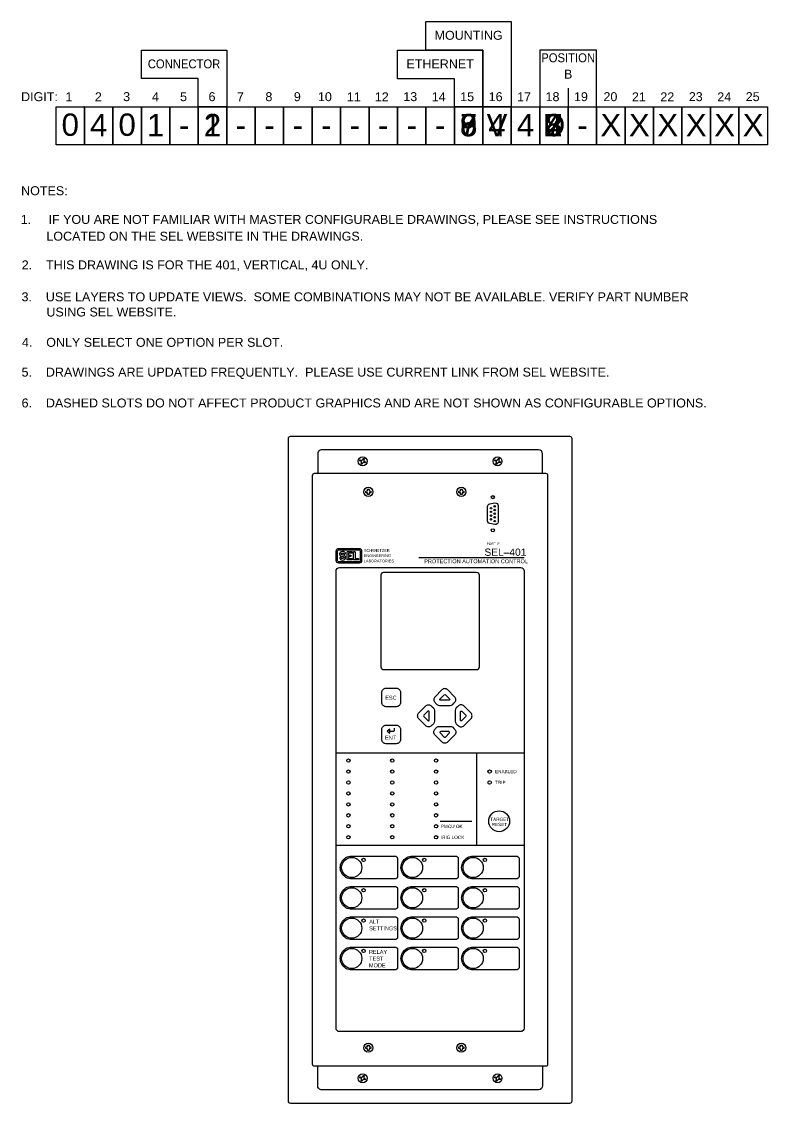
# Model space of a CAD drawing. Extents: x 1 to 47.7, y 0.3 to 34.2.
# Drawn here: x 0.99 to 23.1, y 2.05 to 34.16 of the extents above; entities that cross this region are included whole.
import ezdxf
from ezdxf.enums import TextEntityAlignment as Align

# ---------------------------------------------------------------- set-up
doc = ezdxf.new("R2010")
doc.units = 0
doc.header["$MEASUREMENT"] = 0
for name, color, linetype in [('1_0______CONNECTOR_TYPE_', 7, 'CONTINUOUS'), ('1_1__1__SCREW_TERMINAL', 7, 'CONTINUOUS'), ('1_2__2__CONNECTORIZED', 7, 'CONTINUOUS'), ('2_0______ETHERNET_CONNECTI', 7, 'CONTINUOUS'), ('2_1__6___4__10-100BASE-T_C', 7, 'CONTINUOUS'), ('2_2__7___4__100BASE-FX_CON', 7, 'CONTINUOUS'), ('2_3__8___2__10-100BASE-T__', 7, 'CONTINUOUS'), ('2_4__9___2__100-1000BASE__', 7, 'CONTINUOUS'), ('3_0______MOUNTING_', 7, 'CONTINUOUS'), ('3_1__V__VERTICAL_RACK_MOUN', 7, 'CONTINUOUS'), ('3_2__4__VERTICAL_PANEL_MOU', 7, 'CONTINUOUS'), ('4_0______IO_BOARD_POSITION', 7, 'CONTINUOUS'), ('4_1__2___8__OPTOISO_IND_LS', 7, 'CONTINUOUS'), ('4_2__7___8__OPTOISO_IND_LS', 7, 'CONTINUOUS'), ('4_3__4___24__OPTOISO_LS_IN', 7, 'CONTINUOUS'), ('4_4__D___24__OPTOISO_LS_IN', 7, 'CONTINUOUS'), ('4_5__8___8__OPTOISO_IND_LS', 7, 'CONTINUOUS'), ('5_0______DWG_', 7, 'CONTINUOUS')]:
    doc.layers.add(name, color=color, linetype=linetype)
doc.styles.add('ARIAL', font='arial.ttf')

msp = doc.modelspace()

# ---------------------------------------------------------------- linework, layer by layer
at = {"layer": '1_0______CONNECTOR_TYPE_'}
msp.add_lwpolyline([(2.851, 31.625), (2.831, 31.625)], dxfattribs=at)
at = {"layer": '2_0______ETHERNET_CONNECTI'}
msp.add_lwpolyline([(2.851, 31.625), (2.831, 31.625)], dxfattribs=at)
at = {"layer": '3_0______MOUNTING_'}
msp.add_lwpolyline([(2.851, 31.625), (2.831, 31.625)], dxfattribs=at)
at = {"layer": '3_1__V__VERTICAL_RACK_MOUN'}
for points in [[(16.436, 20.75), (16.436, 21.325, 0.414213), (16.311, 21.45), (9.891, 21.45, 0.414214), (9.766, 21.325), (9.766, 20.75)], [(16.436, 3.15), (16.436, 2.575, -0.414213), (16.311, 2.45), (9.891, 2.45, -0.414214), (9.766, 2.575), (9.766, 3.15)]]:
    msp.add_lwpolyline(points, format="xyb", dxfattribs=at)
for points in [[(11.053, 21.033), (11.066, 21.065), (11.065, 21.091), (11.046, 21.109), (11.015, 21.122, -0.101001), (11.028, 21.154), (11.06, 21.141), (11.086, 21.142), (11.104, 21.161), (11.117, 21.192, -0.101024), (11.149, 21.179), (11.136, 21.147), (11.137, 21.121), (11.156, 21.103), (11.187, 21.09, -0.10107), (11.174, 21.058), (11.142, 21.071), (11.117, 21.07), (11.098, 21.052), (11.085, 21.02, -0.101055)], [(15.053, 21.033), (15.066, 21.065), (15.065, 21.091), (15.046, 21.109), (15.015, 21.122, -0.101001), (15.028, 21.154), (15.06, 21.141), (15.086, 21.142), (15.104, 21.161), (15.117, 21.192, -0.101024), (15.149, 21.179), (15.136, 21.147), (15.137, 21.121), (15.156, 21.103), (15.187, 21.09, -0.10107), (15.174, 21.058), (15.142, 21.071), (15.117, 21.07), (15.098, 21.052), (15.085, 21.02, -0.101055)], [(16.586, 20.689), (16.586, 3.211, -0.414215), (16.525, 3.15), (9.677, 3.15, -0.414214), (9.616, 3.211), (9.616, 20.689, -0.414214), (9.677, 20.75), (16.525, 20.75, -0.414212)], [(11.053, 2.721), (11.066, 2.753), (11.065, 2.779), (11.046, 2.797), (11.015, 2.81, -0.101001), (11.028, 2.842), (11.06, 2.829), (11.086, 2.83), (11.104, 2.849), (11.117, 2.88, -0.101024), (11.149, 2.867), (11.136, 2.835), (11.137, 2.809), (11.156, 2.791), (11.187, 2.778, -0.10107), (11.174, 2.746), (11.142, 2.759), (11.117, 2.758), (11.098, 2.74), (11.085, 2.708, -0.101055)], [(15.053, 2.721), (15.066, 2.753), (15.065, 2.779), (15.046, 2.797), (15.015, 2.81, -0.101001), (15.028, 2.842), (15.06, 2.829), (15.086, 2.83), (15.104, 2.849), (15.117, 2.88, -0.101024), (15.149, 2.867), (15.136, 2.835), (15.137, 2.809), (15.156, 2.791), (15.187, 2.778, -0.10107), (15.174, 2.746), (15.142, 2.759), (15.117, 2.758), (15.098, 2.74), (15.085, 2.708, -0.101055)]]:
    msp.add_lwpolyline(points, format="xyb", close=True, dxfattribs=at)
for centre in [(11.101, 21.106), (15.101, 21.106), (11.101, 2.794), (15.101, 2.794)]:
    msp.add_circle(centre, 0.13, dxfattribs=at)
at = {"layer": '3_2__4__VERTICAL_PANEL_MOU'}
msp.add_lwpolyline([(17.3, 21.783), (17.3, 2.117, -0.414082), (17.233, 2.05), (8.968, 2.05, -0.414079), (8.9, 2.117), (8.9, 21.782, -0.414081), (8.967, 21.85), (17.233, 21.85, -0.414077)], format="xyb", close=True, dxfattribs=at)
at = {"layer": '4_0______IO_BOARD_POSITION'}
msp.add_lwpolyline([(2.851, 31.625), (2.831, 31.625)], dxfattribs=at)
at = {"layer": '5_0______DWG_'}
for points in [[(14.664, 33.312), (12.976, 33.312), (12.976, 34.156), (15.507, 34.156), (15.507, 31.625), (14.664, 31.625), (14.664, 33.312)], [(6.226, 32.469), (4.538, 32.469), (4.538, 33.312), (7.07, 33.312), (7.07, 31.625), (6.226, 31.625), (6.226, 32.469)], [(13.82, 32.459), (12.132, 32.459), (12.132, 33.312), (14.664, 33.312), (14.664, 31.625), (13.82, 31.625), (13.82, 32.459)], [(18.039, 31.625), (18.039, 33.312), (16.351, 33.312), (16.351, 31.625), (18.038, 31.625)], [(17.194, 32.18), (17.194, 31.625)], [(2.851, 30.5), (2.007, 30.5), (2.007, 31.625), (2.851, 31.625), (2.851, 30.5)], [(3.695, 30.5), (2.851, 30.5), (2.851, 31.625), (3.695, 31.625), (3.695, 30.5)], [(4.538, 30.5), (3.695, 30.5), (3.695, 31.625), (4.538, 31.625), (4.538, 30.5)], [(5.382, 30.5), (4.538, 30.5), (4.538, 31.625), (5.382, 31.625), (5.382, 30.5)], [(6.226, 30.5), (5.382, 30.5), (5.382, 31.625), (6.226, 31.625), (6.226, 30.5)], [(7.07, 30.5), (6.226, 30.5), (6.226, 31.625), (7.07, 31.625), (7.07, 30.5)], [(7.913, 30.5), (7.07, 30.5), (7.07, 31.625), (7.913, 31.625), (7.913, 30.5)], [(8.757, 30.5), (7.913, 30.5), (7.913, 31.625), (8.757, 31.625), (8.757, 30.5)], [(9.601, 30.5), (8.757, 30.5), (8.757, 31.625), (9.601, 31.625), (9.601, 30.5)], [(10.445, 30.5), (9.601, 30.5), (9.601, 31.625), (10.445, 31.625), (10.445, 30.5)], [(11.289, 30.5), (10.445, 30.5), (10.445, 31.625), (11.289, 31.625), (11.289, 30.5)], [(12.132, 30.5), (11.289, 30.5), (11.289, 31.625), (12.132, 31.625), (12.132, 30.5)], [(12.976, 30.5), (12.132, 30.5), (12.132, 31.625), (12.976, 31.625), (12.976, 30.5)], [(13.82, 30.5), (12.976, 30.5), (12.976, 31.625), (13.82, 31.625), (13.82, 30.5)], [(14.664, 30.5), (13.82, 30.5), (13.82, 31.625), (14.664, 31.625), (14.664, 30.5)], [(15.507, 30.5), (14.664, 30.5), (14.664, 31.625), (15.507, 31.625), (15.507, 30.5)], [(16.351, 30.5), (15.507, 30.5), (15.507, 31.625), (16.351, 31.625), (16.351, 30.5)], [(17.195, 30.5), (16.351, 30.5), (16.351, 31.625), (17.195, 31.625), (17.195, 30.5)], [(18.038, 30.5), (17.195, 30.5), (17.195, 31.625), (18.038, 31.625), (18.038, 30.5)], [(18.882, 30.5), (18.038, 30.5), (18.038, 31.625), (18.882, 31.625), (18.882, 30.5)], [(19.726, 30.5), (18.882, 30.5), (18.882, 31.625), (19.726, 31.625), (19.726, 30.5)], [(20.57, 30.5), (19.726, 30.5), (19.726, 31.625), (20.57, 31.625), (20.57, 30.5)], [(21.413, 30.5), (20.57, 30.5), (20.57, 31.625), (21.413, 31.625), (21.413, 30.5)], [(22.257, 30.5), (21.413, 30.5), (21.413, 31.625), (22.257, 31.625), (22.257, 30.5)], [(23.101, 30.5), (22.257, 30.5), (22.257, 31.625), (23.101, 31.625), (23.101, 30.5)], [(15.887, 18.246), (12.763, 18.246)], [(15.887, 12.445), (10.311, 12.445)], [(14.478, 12.445), (14.478, 9.705)], [(13.395, 10.429), (14.333, 10.429)], [(15.887, 9.705), (10.311, 9.705)]]:
    msp.add_lwpolyline(points, dxfattribs=at)
for points in [[(11.343, 20.183, -0.391794), (11.335, 20.175), (11.295, 20.173, 0.399739), (11.294, 20.172), (11.292, 20.132, -0.391859), (11.283, 20.124), (11.25, 20.124, -0.391764), (11.241, 20.132), (11.239, 20.172, 0.399816), (11.238, 20.173), (11.198, 20.175, -0.391825), (11.19, 20.183), (11.19, 20.2), (11.19, 20.217, -0.391806), (11.198, 20.225), (11.238, 20.227, 0.399638), (11.239, 20.228), (11.241, 20.268, -0.391814), (11.25, 20.276), (11.283, 20.276, -0.39186), (11.292, 20.268), (11.294, 20.228, 0.399739), (11.295, 20.227), (11.335, 20.225, -0.391769), (11.343, 20.217), (11.343, 20.2), (11.343, 20.183)], [(14.102, 20.183, -0.391794), (14.094, 20.175), (14.054, 20.173, 0.399739), (14.053, 20.172), (14.051, 20.132, -0.391859), (14.042, 20.124), (14.008, 20.124, -0.391764), (14, 20.132), (13.998, 20.172, 0.399816), (13.997, 20.173), (13.957, 20.175, -0.391825), (13.949, 20.183), (13.949, 20.2), (13.949, 20.217, -0.391806), (13.957, 20.225), (13.997, 20.227, 0.399638), (13.998, 20.228), (14, 20.268, -0.391814), (14.008, 20.276), (14.042, 20.276, -0.39186), (14.051, 20.268), (14.053, 20.228, 0.399739), (14.054, 20.227), (14.094, 20.225, -0.391769), (14.102, 20.217), (14.102, 20.2), (14.102, 20.183)], [(11.904, 13.099), (12.012, 13.099, 0.414214), (12.047, 13.134), (12.047, 13.191)], [(11.904, 13.099), (12.012, 13.099, 0.414214), (12.047, 13.134), (12.047, 13.191)], [(11.343, 3.683, -0.391794), (11.335, 3.675), (11.295, 3.673, 0.399739), (11.294, 3.672), (11.292, 3.632, -0.391859), (11.283, 3.624), (11.25, 3.624, -0.391764), (11.241, 3.632), (11.239, 3.672, 0.399816), (11.238, 3.673), (11.198, 3.675, -0.391825), (11.19, 3.683), (11.19, 3.7), (11.19, 3.717, -0.391806), (11.198, 3.725), (11.238, 3.727, 0.399638), (11.239, 3.728), (11.241, 3.768, -0.391814), (11.25, 3.776), (11.283, 3.776, -0.39186), (11.292, 3.768), (11.294, 3.728, 0.399739), (11.295, 3.727), (11.335, 3.725, -0.391769), (11.343, 3.717), (11.343, 3.7), (11.343, 3.683)], [(14.102, 3.683, -0.391794), (14.094, 3.675), (14.054, 3.673, 0.399739), (14.053, 3.672), (14.051, 3.632, -0.391859), (14.042, 3.624), (14.008, 3.624, -0.391764), (14, 3.632), (13.998, 3.672, 0.399816), (13.997, 3.673), (13.957, 3.675, -0.391825), (13.949, 3.683), (13.949, 3.7), (13.949, 3.717, -0.391806), (13.957, 3.725), (13.997, 3.727, 0.399638), (13.998, 3.728), (14, 3.768, -0.391814), (14.008, 3.776), (14.042, 3.776, -0.39186), (14.051, 3.768), (14.053, 3.728, 0.399739), (14.054, 3.727), (14.094, 3.725, -0.391769), (14.102, 3.717), (14.102, 3.7), (14.102, 3.683)]]:
    msp.add_lwpolyline(points, format="xyb", dxfattribs=at)
for points in [[(15.115, 19.792), (15.115, 19.308, -0.46318), (15.023, 19.23), (14.869, 19.257, -0.363045), (14.804, 19.335), (14.804, 19.765, -0.360245), (14.869, 19.843), (15.023, 19.87, -0.463312)], [(10.392, 18.084, -0.4132), (10.316, 18.161), (10.316, 18.444, -0.404471), (10.392, 18.522), (10.994, 18.522, -0.4132), (11.07, 18.446), (11.07, 18.162, -0.404471), (10.994, 18.084)], [(10.398, 18.126, -0.420704), (10.358, 18.161), (10.358, 18.446, -0.441125), (10.398, 18.482), (10.991, 18.482, -0.420704), (11.031, 18.447), (11.031, 18.162, -0.441125), (10.991, 18.126)], [(10.502, 18.429, 0.192116), (10.438, 18.404, 0.12608), (10.418, 18.365, 0.336344), (10.454, 18.295, 0.087668), (10.506, 18.281, -0.022201), (10.521, 18.278, -0.039737), (10.532, 18.275, -0.23043), (10.551, 18.256, -0.182747), (10.549, 18.241, -0.221111), (10.515, 18.222, -0.058363), (10.493, 18.222, -0.13415), (10.47, 18.233, 0.006668), (10.458, 18.248, 0.085557), (10.456, 18.25, 0.231613), (10.425, 18.248, 0.170757), (10.419, 18.24, 0.118457), (10.421, 18.228, 0.153081), (10.447, 18.195, 0.186266), (10.511, 18.176, 0.192116), (10.575, 18.202, 0.12608), (10.595, 18.24, 0.336344), (10.559, 18.31, 0.087668), (10.507, 18.325, -0.022201), (10.492, 18.327, -0.039737), (10.481, 18.331, -0.23043), (10.462, 18.349, -0.182747), (10.464, 18.364, -0.221111), (10.499, 18.383, -0.058363), (10.52, 18.383, -0.13415), (10.543, 18.372, 0.006668), (10.555, 18.357, 0.085557), (10.558, 18.355, 0.231613), (10.588, 18.357, 0.170757), (10.594, 18.365, 0.118457), (10.593, 18.377, 0.153081), (10.567, 18.41, 0.186266)], [(10.64, 18.191), (10.64, 18.413, -0.076988), (10.641, 18.418, -0.100965), (10.644, 18.422, -0.102674), (10.647, 18.425, -0.07201), (10.652, 18.426), (10.778, 18.426, -0.048364), (10.782, 18.425, -0.116354), (10.786, 18.422, -0.122593), (10.788, 18.418, -0.034253), (10.789, 18.414), (10.789, 18.393, -0.034253), (10.788, 18.389, -0.122593), (10.786, 18.385, -0.116354), (10.782, 18.382, -0.048364), (10.778, 18.381), (10.683, 18.381), (10.683, 18.324), (10.738, 18.324, -0.060703), (10.741, 18.323, -0.109475), (10.744, 18.321, -0.113248), (10.746, 18.318, -0.051552), (10.747, 18.314), (10.747, 18.29, -0.051552), (10.746, 18.286, -0.113248), (10.744, 18.282, -0.109475), (10.741, 18.28, -0.060703), (10.738, 18.28), (10.683, 18.28), (10.683, 18.222), (10.778, 18.222, -0.048364), (10.782, 18.221, -0.116354), (10.786, 18.218, -0.122593), (10.788, 18.214, -0.034253), (10.789, 18.21), (10.789, 18.19, -0.034253), (10.788, 18.186, -0.122593), (10.786, 18.182, -0.116354), (10.782, 18.179, -0.048364), (10.778, 18.178), (10.652, 18.178, -0.07201), (10.647, 18.179, -0.102674), (10.644, 18.181, -0.100965), (10.641, 18.185, -0.076988), (10.64, 18.191)], [(10.874, 18.413), (10.874, 18.222), (10.966, 18.222, -0.048364), (10.97, 18.221, -0.116354), (10.974, 18.218, -0.122593), (10.977, 18.214, -0.034253), (10.978, 18.21), (10.978, 18.19, -0.034253), (10.977, 18.186, -0.122593), (10.974, 18.182, -0.116354), (10.97, 18.179, -0.048364), (10.966, 18.178), (10.84, 18.178, -0.07201), (10.836, 18.179, -0.102674), (10.832, 18.181, -0.100965), (10.829, 18.185, -0.076988), (10.828, 18.191), (10.828, 18.413, -0.076988), (10.829, 18.418, -0.100965), (10.832, 18.422, -0.102674), (10.836, 18.425, -0.07201), (10.84, 18.426), (10.862, 18.426, -0.07201), (10.866, 18.425, -0.102674), (10.87, 18.422, -0.100965), (10.873, 18.418, -0.076988), (10.874, 18.413)], [(15.887, 17.851), (15.887, 4.28, -0.414315), (15.787, 4.18), (10.411, 4.18, -0.414634), (10.311, 4.28), (10.311, 17.851, -0.414229), (10.411, 17.951), (15.787, 17.951, -0.414193)], [(11.651, 14.995), (11.651, 17.735, -0.414221), (11.731, 17.815), (14.471, 17.815, -0.414221), (14.551, 17.735), (14.551, 14.995, -0.414221), (14.471, 14.915), (11.731, 14.915, -0.414221)], [(11.795, 14.374), (12.095, 14.374, -0.414214), (12.22, 14.249), (12.22, 13.949, -0.414214), (12.095, 13.824), (11.795, 13.824, -0.414214), (11.67, 13.949), (11.67, 14.249, -0.414214)], [(11.795, 14.374), (12.095, 14.374, -0.414214), (12.22, 14.249), (12.22, 13.949, -0.414214), (12.095, 13.824), (11.795, 13.824, -0.414214), (11.67, 13.949), (11.67, 14.249, -0.414214)], [(13.691, 13.862, 0.176539), (13.77, 13.889), (13.806, 13.925), (13.825, 13.944, 0.414214), (13.825, 14.12), (13.624, 14.322, 0.414214), (13.447, 14.322), (13.246, 14.12, 0.414214), (13.246, 13.944), (13.265, 13.925), (13.301, 13.889, 0.176539), (13.38, 13.862)], [(13.552, 14.177), (13.674, 14.056, -0.66386), (13.657, 14.015), (13.414, 14.015, -0.66386), (13.397, 14.056), (13.519, 14.177, -0.408376)], [(13.226, 13.395, -0.176539), (13.199, 13.317), (13.163, 13.28), (13.144, 13.261, -0.414214), (12.967, 13.261), (12.766, 13.462, -0.414214), (12.766, 13.639), (12.967, 13.841, -0.414214), (13.144, 13.841), (13.163, 13.822), (13.199, 13.785, -0.176539), (13.226, 13.707)], [(13.848, 13.395, 0.176539), (13.875, 13.317), (13.91, 13.28), (13.929, 13.261, 0.414214), (14.106, 13.261), (14.308, 13.462, 0.414214), (14.308, 13.639), (14.106, 13.841, 0.414214), (13.929, 13.841), (13.91, 13.822), (13.875, 13.785, 0.176539), (13.848, 13.707)], [(12.91, 13.534), (13.032, 13.413, 0.66386), (13.072, 13.429), (13.072, 13.672, 0.66386), (13.032, 13.689), (12.91, 13.568, 0.408376)], [(14.163, 13.534), (14.042, 13.413, -0.66386), (14.001, 13.429), (14.001, 13.672, -0.66386), (14.042, 13.689), (14.163, 13.568, -0.408376)], [(11.795, 13.274), (12.095, 13.274, -0.414214), (12.22, 13.149), (12.22, 12.849, -0.414214), (12.095, 12.724), (11.795, 12.724, -0.414214), (11.67, 12.849), (11.67, 13.149, -0.414214)], [(11.795, 13.274), (12.095, 13.274, -0.414214), (12.22, 13.149), (12.22, 12.849, -0.414214), (12.095, 12.724), (11.795, 12.724, -0.414214), (11.67, 12.849), (11.67, 13.149, -0.414214)], [(13.691, 13.239, -0.176539), (13.77, 13.212), (13.806, 13.176), (13.825, 13.157, -0.414214), (13.825, 12.98), (13.624, 12.779, -0.414214), (13.447, 12.779), (13.246, 12.98, -0.414214), (13.246, 13.157), (13.265, 13.176), (13.301, 13.212, -0.176539), (13.38, 13.239)], [(13.552, 12.923), (13.674, 13.045, 0.66386), (13.657, 13.085), (13.414, 13.085, 0.66386), (13.397, 13.045), (13.519, 12.923, 0.408376)], [(10.776, 9.39), (12.055, 9.39, -0.385887), (12.137, 9.316), (12.137, 8.784, -0.395152), (12.055, 8.71), (10.776, 8.71, -1.000771)], [(12.576, 9.39), (13.855, 9.39, -0.385887), (13.937, 9.316), (13.937, 8.784, -0.395152), (13.855, 8.71), (12.576, 8.71, -1.000771)], [(14.376, 9.39), (15.655, 9.39, -0.385887), (15.737, 9.316), (15.737, 8.784, -0.395152), (15.655, 8.71), (14.376, 8.71, -1.000771)], [(10.776, 8.49), (12.056, 8.49, -0.385887), (12.137, 8.416), (12.137, 7.884, -0.395152), (12.056, 7.81), (10.776, 7.81, -1.000771)], [(12.576, 8.49), (13.856, 8.49, -0.385887), (13.937, 8.416), (13.937, 7.884, -0.395152), (13.856, 7.81), (12.576, 7.81, -1.000771)], [(14.376, 8.49), (15.656, 8.49, -0.385887), (15.737, 8.416), (15.737, 7.884, -0.395152), (15.656, 7.81), (14.376, 7.81, -1.000771)], [(10.776, 7.59), (12.056, 7.59, -0.385887), (12.137, 7.516), (12.137, 6.984, -0.395152), (12.056, 6.91), (10.776, 6.91, -1.000771)], [(12.576, 7.59), (13.856, 7.59, -0.385887), (13.937, 7.516), (13.937, 6.984, -0.395152), (13.856, 6.91), (12.576, 6.91, -1.000771)], [(14.376, 7.59), (15.656, 7.59, -0.385887), (15.737, 7.516), (15.737, 6.984, -0.395152), (15.656, 6.91), (14.376, 6.91, -1.000771)], [(10.776, 6.69), (12.056, 6.69, -0.385887), (12.137, 6.616), (12.137, 6.084, -0.395152), (12.056, 6.01), (10.776, 6.01, -1.000771)], [(12.576, 6.69), (13.856, 6.69, -0.385887), (13.937, 6.616), (13.937, 6.084, -0.395152), (13.856, 6.01), (12.576, 6.01, -1.000771)], [(14.376, 6.69), (15.656, 6.69, -0.385887), (15.737, 6.616), (15.737, 6.084, -0.395152), (15.656, 6.01), (14.376, 6.01, -1.000771)]]:
    msp.add_lwpolyline(points, format="xyb", close=True, dxfattribs=at)
msp.add_lwpolyline([(11.904, 13.157), (11.828, 13.099), (11.904, 13.041)], close=True, dxfattribs=at)
msp.add_lwpolyline([(11.904, 13.157), (11.828, 13.099), (11.904, 13.041)], close=True, dxfattribs=at)
for centre, radius in [((11.266, 20.2), 0.135), ((14.025, 20.2), 0.135), ((14.96, 20.042), 0.047), ((14.904, 19.714), 0.0225), ((14.904, 19.605), 0.0225), ((15.016, 19.768), 0.0225), ((15.016, 19.659), 0.0225), ((14.904, 19.495), 0.0225), ((14.904, 19.386), 0.0225), ((15.016, 19.55), 0.0225), ((15.016, 19.441), 0.0225), ((15.016, 19.332), 0.0225), ((14.96, 19.058), 0.047), ((10.676, 12.224), 0.05), ((11.976, 12.224), 0.05), ((13.276, 12.224), 0.05), ((10.676, 11.899), 0.05), ((11.976, 11.899), 0.05), ((13.276, 11.899), 0.05), ((14.866, 11.899), 0.05), ((10.676, 11.574), 0.05), ((11.976, 11.574), 0.05), ((13.276, 11.574), 0.05), ((14.866, 11.574), 0.05), ((10.676, 11.249), 0.05), ((11.976, 11.249), 0.05), ((13.276, 11.249), 0.05), ((10.676, 10.924), 0.05), ((11.976, 10.924), 0.05), ((13.276, 10.924), 0.05), ((10.676, 10.599), 0.05), ((11.976, 10.599), 0.05), ((13.276, 10.599), 0.05), ((15.147, 10.423), 0.31), ((10.676, 10.274), 0.05), ((11.976, 10.274), 0.05), ((13.276, 10.274), 0.05), ((10.676, 9.949), 0.05), ((11.976, 9.949), 0.05), ((13.276, 9.949), 0.05), ((10.776, 9.05), 0.3), ((11.126, 9.275), 0.05), ((12.576, 9.05), 0.3), ((12.926, 9.275), 0.05), ((14.376, 9.05), 0.3), ((14.726, 9.275), 0.05), ((10.776, 8.15), 0.3), ((11.126, 8.375), 0.05), ((12.576, 8.15), 0.3), ((12.926, 8.375), 0.05), ((14.376, 8.15), 0.3), ((14.726, 8.375), 0.05), ((10.776, 7.25), 0.3), ((11.126, 7.475), 0.05), ((12.576, 7.25), 0.3), ((12.926, 7.475), 0.05), ((14.376, 7.25), 0.3), ((14.726, 7.475), 0.05), ((10.776, 6.35), 0.3), ((11.126, 6.575), 0.05), ((12.576, 6.35), 0.3), ((12.926, 6.575), 0.05), ((14.376, 6.35), 0.3), ((14.726, 6.575), 0.05), ((11.266, 3.7), 0.135), ((14.025, 3.7), 0.135)]:
    msp.add_circle(centre, radius, dxfattribs=at)

# ---------------------------------------------------------------- texts
at = {"layer": '1_1__1__SCREW_TERMINAL', "style": 'ARIAL'}
msp.add_text('1', height=0.664, dxfattribs=at).set_placement((6.648, 30.754), align=Align.CENTER)
at = {"layer": '1_2__2__CONNECTORIZED', "style": 'ARIAL'}
msp.add_text('2', height=0.664, dxfattribs=at).set_placement((6.648, 30.754), align=Align.CENTER)
at = {"layer": '2_1__6___4__10-100BASE-T_C', "style": 'ARIAL'}
msp.add_text('6', height=0.664, dxfattribs=at).set_placement((14.242, 30.754), align=Align.CENTER)
at = {"layer": '2_2__7___4__100BASE-FX_CON', "style": 'ARIAL'}
msp.add_text('7', height=0.664, dxfattribs=at).set_placement((14.242, 30.754), align=Align.CENTER)
at = {"layer": '2_3__8___2__10-100BASE-T__', "style": 'ARIAL'}
msp.add_text('8', height=0.664, dxfattribs=at).set_placement((14.242, 30.754), align=Align.CENTER)
at = {"layer": '2_4__9___2__100-1000BASE__', "style": 'ARIAL'}
msp.add_text('9', height=0.664, dxfattribs=at).set_placement((14.242, 30.754), align=Align.CENTER)
at = {"layer": '3_1__V__VERTICAL_RACK_MOUN', "style": 'ARIAL'}
msp.add_text('V', height=0.664, dxfattribs=at).set_placement((15.085, 30.754), align=Align.CENTER)
at = {"layer": '3_2__4__VERTICAL_PANEL_MOU', "style": 'ARIAL'}
msp.add_text('4', height=0.664, dxfattribs=at).set_placement((15.085, 30.754), align=Align.CENTER)
at = {"layer": '4_1__2___8__OPTOISO_IND_LS', "style": 'ARIAL'}
msp.add_text('2', height=0.664, dxfattribs=at).set_placement((16.773, 30.754), align=Align.CENTER)
at = {"layer": '4_2__7___8__OPTOISO_IND_LS', "style": 'ARIAL'}
msp.add_text('7', height=0.664, dxfattribs=at).set_placement((16.773, 30.754), align=Align.CENTER)
at = {"layer": '4_3__4___24__OPTOISO_LS_IN', "style": 'ARIAL'}
msp.add_text('4', height=0.664, dxfattribs=at).set_placement((16.773, 30.754), align=Align.CENTER)
at = {"layer": '4_4__D___24__OPTOISO_LS_IN', "style": 'ARIAL'}
msp.add_text('D', height=0.664, dxfattribs=at).set_placement((16.773, 30.754), align=Align.CENTER)
at = {"layer": '4_5__8___8__OPTOISO_IND_LS', "style": 'ARIAL'}
msp.add_text('8', height=0.664, dxfattribs=at).set_placement((16.773, 30.754), align=Align.CENTER)
at = {"layer": '5_0______DWG_', "style": 'ARIAL'}
for s, height, p in [('MOUNTING', 0.2655, (14.242, 33.618)), ('ETHERNET', 0.2655, (13.398, 32.769)), ('B', 0.266, (17.194, 32.464)), ('0', 0.664, (2.429, 30.766)), ('4', 0.664, (3.273, 30.754)), ('0', 0.664, (4.116, 30.766)), ('1', 0.664, (4.96, 30.754)), ('4', 0.664, (15.929, 30.754)), ('X', 0.664, (18.46, 30.755)), ('X', 0.664, (19.304, 30.754)), ('X', 0.664, (20.148, 30.755)), ('X', 0.664, (20.992, 30.754)), ('X', 0.664, (21.835, 30.755)), ('X', 0.664, (22.679, 30.754)), ('-', 0.664, (5.804, 30.754)), ('-', 0.664, (7.491, 30.754)), ('-', 0.664, (8.335, 30.754)), ('-', 0.664, (9.179, 30.754)), ('-', 0.664, (10.023, 30.754)), ('-', 0.664, (10.867, 30.754)), ('-', 0.664, (11.71, 30.754)), ('-', 0.664, (12.554, 30.754)), ('-', 0.664, (13.398, 30.754)), ('-', 0.664, (17.617, 30.754))]:
    msp.add_text(s, height=height, dxfattribs=at).set_placement(p, align=Align.CENTER)
at = {"layer": '5_0______DWG_', "style": 'ARIAL', "width": 0.9}
for s, p in [('POSITION', (17.194, 32.951)), ('CONNECTOR', (5.804, 32.769))]:
    msp.add_text(s, height=0.2655, dxfattribs=at).set_placement(p, align=Align.CENTER)
at = {"layer": '5_0______DWG_', "style": 'ARIAL'}
for s, height, p in [('DIGIT:', 0.2655, (0.971, 31.796)), ('1', 0.266, (2.284, 31.792)), ('2', 0.266, (3.158, 31.792)), ('3', 0.266, (3.997, 31.797)), ('4', 0.266, (4.851, 31.792)), ('5', 0.266, (5.684, 31.796)), ('6', 0.266, (6.53, 31.796)), ('7', 0.266, (7.37, 31.792)), ('8', 0.266, (8.216, 31.796)), ('9', 0.266, (9.059, 31.796)), ('10', 0.2655, (9.774, 31.796)), ('11', 0.2655, (10.632, 31.792)), ('12', 0.2655, (11.461, 31.792)), ('13', 0.2655, (12.305, 31.797)), ('14', 0.2655, (13.149, 31.792)), ('15', 0.2655, (13.993, 31.796)), ('16', 0.2655, (14.837, 31.796)), ('17', 0.2655, (15.68, 31.792)), ('18', 0.2655, (16.524, 31.796)), ('19', 0.2655, (17.368, 31.796)), ('20', 0.2655, (18.241, 31.796)), ('21', 0.2655, (19.085, 31.792)), ('22', 0.2655, (19.928, 31.792)), ('23', 0.2655, (20.772, 31.797)), ('24', 0.2655, (21.616, 31.792)), ('25', 0.2655, (22.46, 31.797)), ('NOTES:', 0.2655, (0.972, 29.005)), ('1.     IF YOU ARE NOT FAMILIAR WITH MASTER CONFIGURABLE DRAWINGS, PLEASE SEE INSTRUCTIONS', 0.2655, (0.96, 28.153)), ('       LOCATED ON THE SEL WEBSITE IN THE DRAWINGS.', 0.2655, (1, 27.655)), ('2.    THIS DRAWING IS FOR THE 401, VERTICAL, 4U ONLY.', 0.2655, (0.989, 26.803)), ('3.    USE LAYERS TO UPDATE VIEWS.  SOME COMBINATIONS MAY NOT BE AVAILABLE. VERIFY PART NUMBER', 0.2655, (0.984, 25.855)), ('       USING SEL WEBSITE.', 0.2655, (1, 25.405)), ('4.    ONLY SELECT ONE OPTION PER SLOT.', 0.2655, (0.995, 24.505)), ('5.    DRAWINGS ARE UPDATED FREQUENTLY.  PLEASE USE CURRENT LINK FROM SEL WEBSITE.', 0.2655, (0.985, 23.621)), ('6.    DASHED SLOTS DO NOT AFFECT PRODUCT GRAPHICS AND ARE NOT SHOWN AS CONFIGURABLE OPTIONS.', 0.2655, (0.986, 22.705)), ('PORT  F', 0.0688, (14.777, 18.624)), ('SCHWEITZER', 0.0824, (11.139, 18.419)), ('ENGINEERING', 0.08237, (11.134, 18.263)), ('SEL–401', 0.2163, (14.712, 18.301)), ('LABORATORIES', 0.08237, (11.134, 18.107)), ('PROTECTION AUTOMATION CONTROL', 0.118, (12.925, 18.081)), ('ESC', 0.118, (11.769, 14.032)), ('ENT', 0.118, (11.764, 12.844)), ('ENABLED', 0.0983, (15.027, 11.85)), ('TRIP', 0.0983, (15.027, 11.525)), ('PMCU OK', 0.0983, (13.421, 10.221)), ('TARGET', 0.0983, (14.885, 10.431)), ('RESET', 0.0983, (14.924, 10.278)), ('IRIG LOCK', 0.0983, (13.419, 9.896)), ('ALT', 0.118, (11.294, 7.385)), ('SETTINGS', 0.118, (11.293, 7.187)), ('RELAY', 0.118, (11.287, 6.485)), ('TEST', 0.118, (11.294, 6.287)), ('MODE', 0.118, (11.287, 6.087))]:
    msp.add_text(s, height=height, dxfattribs=at).set_placement(p)

doc.saveas('drawing.dxf')
